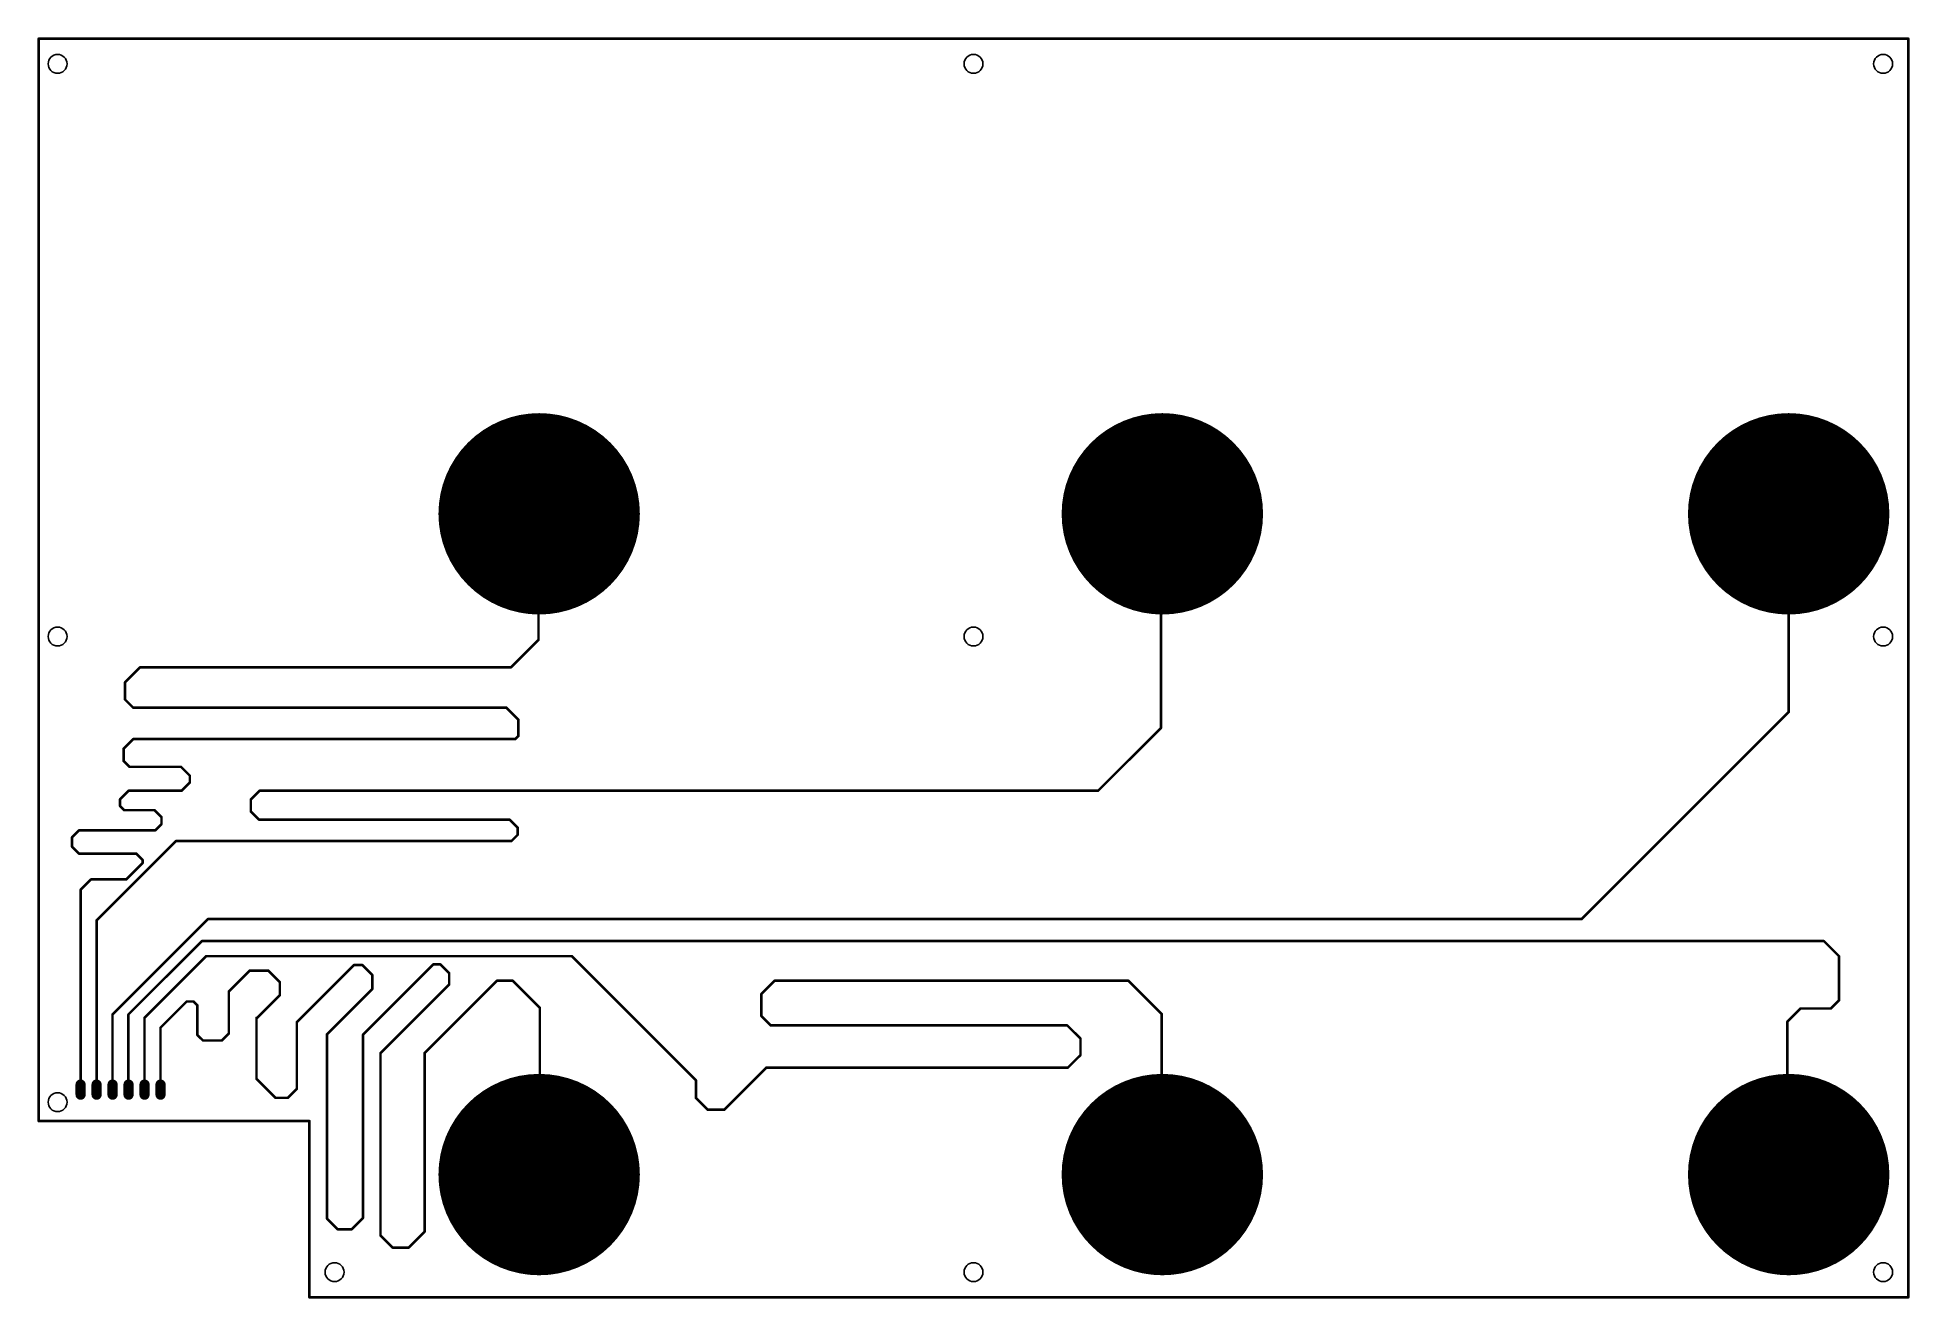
# Model space of a CAD drawing. Extents: x 0 to 297, y 0 to 200.
import ezdxf

# ---------------------------------------------------------------- set-up
doc = ezdxf.new("R2010")
doc.units = 0
for name, color, linetype in [('16', 175, 'CONTINUOUS'), ('17', 82, 'CONTINUOUS'), ('20', 7, 'CONTINUOUS')]:
    doc.layers.add(name, color=color, linetype=linetype)

# ---------------------------------------------------------------- blocks, each defined once
blk = doc.blocks.new('PIE')
at = {"const_width": 0.5}
blk.add_lwpolyline([(0, -0.25, 1), (0, 0.25, 1), (0, -0.25)], format="xyb", dxfattribs=at)
blk = doc.blocks.new('LONGP100')
at = {"const_width": 1}
blk.add_lwpolyline([(-0.5, 0), (0.5, 0)], dxfattribs=at)
at = {"const_width": 0.5}
for points in [[(-0.5, 0.25, 1), (-0.5, -0.25)], [(0.5, -0.25, 1), (0.5, 0.25)]]:
    blk.add_lwpolyline(points, format="xyb", dxfattribs=at)

msp = doc.modelspace()

# ---------------------------------------------------------------- linework, layer by layer
at = {"layer": '16', "const_width": 0.4064}
for points in [[(0, 28), (0, 200)], [(0, 200), (297, 200)], [(297, 200), (297, 0)], [(79.4, 124.4), (79.4, 104.5)], [(178.3, 124.4), (178.3, 90.5)], [(278, 124.5), (278, 93)], [(79.4, 104.5), (75, 100.1)], [(16.1, 100.1), (13.7, 97.7)], [(75, 100.1), (16.1, 100.1)], [(13.7, 97.7), (13.7, 95)], [(13.7, 95), (15, 93.7)], [(15, 93.7), (74.3, 93.7)], [(74.3, 93.7), (76.2, 91.8)], [(278, 93), (245.1, 60.1)], [(76.2, 89.2), (75.7, 88.7)], [(76.2, 91.8), (76.2, 89.2)], [(178.3, 90.5), (168.3, 80.5)], [(15, 88.7), (13.5, 87.2)], [(13.5, 87.2), (13.5, 85.2)], [(75.7, 88.7), (15, 88.7)], [(13.5, 85.2), (14.4, 84.3)], [(14.4, 84.3), (22.6, 84.3)], [(22.6, 84.3), (24, 82.9)], [(14.3, 80.5), (12.9, 79.1)], [(22.7, 80.5), (14.3, 80.5)], [(24, 81.8), (22.7, 80.5)], [(24, 82.9), (24, 81.8)], [(35.1, 80.5), (33.7, 79.1)], [(168.3, 80.5), (35.1, 80.5)], [(12.9, 79.1), (12.9, 78.1)], [(12.9, 78.1), (13.6, 77.4)], [(13.6, 77.4), (18.4, 77.4)], [(18.4, 77.4), (19.5, 76.3)], [(33.7, 79.1), (33.7, 77.2)], [(33.7, 77.2), (35, 75.9)], [(6.4, 74.2), (5.3, 73.1)], [(18.5, 74.2), (6.4, 74.2)], [(19.5, 75.2), (18.5, 74.2)], [(19.5, 76.3), (19.5, 75.2)], [(35, 75.9), (74.8, 75.9)], [(74.8, 75.9), (76.1, 74.6)], [(76.1, 74.6), (76.1, 73.5)], [(5.3, 73.1), (5.3, 71.6)], [(5.3, 71.6), (6.4, 70.5)], [(21.8, 72.5), (9.2, 59.9)], [(75.1, 72.5), (21.8, 72.5)], [(76.1, 73.5), (75.1, 72.5)], [(6.4, 70.5), (15.5, 70.5)], [(16.5, 69), (13.9, 66.4)], [(15.5, 70.5), (16.5, 69.5)], [(16.5, 69.5), (16.5, 69)], [(8.3, 66.4), (6.67, 64.77)], [(13.9, 66.4), (8.3, 66.4)], [(6.67, 64.77), (6.67, 32.99)], [(9.2, 59.9), (9.2, 33)], [(26.9, 60.1), (11.72, 44.92)], [(245.1, 60.1), (26.9, 60.1)], [(25.9, 56.6), (14.25, 44.95)], [(283.6, 56.6), (25.9, 56.6)], [(286, 54.2), (283.6, 56.6)], [(26.6, 54.2), (16.8, 44.4)], [(84.7, 54.2), (26.6, 54.2)], [(104.4, 34.5), (84.7, 54.2)], [(286, 47.2), (286, 54.2)], [(33.5, 51.9), (30.2, 48.6)], [(36.5, 51.9), (33.5, 51.9)], [(38.3, 50.1), (36.5, 51.9)], [(50.1, 52.8), (41, 43.7)], [(51.4, 52.8), (50.1, 52.8)], [(53, 51.2), (51.4, 52.8)], [(62.7, 52.9), (51.5, 41.7)], [(53, 49), (53, 51.2)], [(63.8, 52.9), (62.7, 52.9)], [(65.2, 51.5), (63.8, 52.9)], [(65.2, 49.7), (65.2, 51.5)], [(30.2, 48.6), (30.2, 41.9)], [(34.6, 44.3), (38.3, 48)], [(38.3, 48), (38.3, 50.1)], [(45.8, 41.8), (53, 49)], [(54.3, 38.8), (65.2, 49.7)], [(72.8, 50.3), (61.3, 38.8)], [(75.3, 50.3), (72.8, 50.3)], [(79.6, 46), (75.3, 50.3)], [(116.9, 50.3), (114.8, 48.2)], [(114.8, 48.2), (114.8, 44.7)], [(173.1, 50.3), (116.9, 50.3)], [(178.4, 45), (173.1, 50.3)], [(11.72, 44.92), (11.72, 32.96)], [(14.25, 44.95), (14.25, 33.01)], [(23.5, 47), (19.35, 42.85)], [(24.6, 47), (23.5, 47)], [(25.2, 46.4), (24.6, 47)], [(25.2, 41.7), (25.2, 46.4)], [(79.6, 19.4), (79.6, 46)], [(114.8, 44.7), (116.3, 43.2)], [(178.4, 19.5), (178.4, 45)], [(277.8, 43.8), (279.9, 45.9)], [(279.9, 45.9), (284.7, 45.9)], [(284.7, 45.9), (286, 47.2)], [(16.8, 44.4), (16.8, 33)], [(19.35, 42.85), (19.35, 32.97)], [(26.1, 40.8), (25.2, 41.7)], [(30.2, 41.9), (29.1, 40.8)], [(34.6, 44.3), (34.6, 44.4)], [(34.6, 34.7), (34.6, 44.3)], [(41, 43.7), (41, 33.1)], [(45.8, 12.5), (45.8, 41.8)], [(51.5, 41.7), (51.5, 12.6)], [(116.3, 43.2), (163.4, 43.2)], [(163.4, 43.2), (165.5, 41.1)], [(277.8, 20.5), (277.8, 43.8)], [(29.1, 40.8), (26.1, 40.8)], [(54.3, 9.8), (54.3, 38.8)], [(61.3, 38.8), (61.3, 10.4)], [(165.5, 38.5), (163.5, 36.5)], [(165.5, 41.1), (165.5, 38.5)], [(115.6, 36.5), (108.9, 29.8)], [(163.5, 36.5), (115.6, 36.5)], [(37.6, 31.7), (34.6, 34.7)], [(41, 33.1), (39.6, 31.7)], [(104.4, 31.7), (104.4, 34.5)], [(39.6, 31.7), (37.6, 31.7)], [(106.3, 29.8), (104.4, 31.7)], [(108.9, 29.8), (106.3, 29.8)], [(43, 28), (0, 28)], [(43, 0), (43, 28)], [(47.5, 10.8), (45.8, 12.5)], [(51.5, 12.6), (49.7, 10.8)], [(49.7, 10.8), (47.5, 10.8)], [(56.2, 7.9), (54.3, 9.8)], [(61.3, 10.4), (58.8, 7.9)], [(58.8, 7.9), (56.2, 7.9)], [(297, 0), (43, 0)]]:
    msp.add_lwpolyline(points, dxfattribs=at)
at = {"layer": '16', "const_width": 0.2032}
for points in [[(0.1016, 200, 1), (-0.1016, 200)], [(0, 200.1016, 1), (0, 199.8984)], [(297.1016, 200, 1), (296.8984, 200)], [(297, 199.8984, 1), (297, 200.1016)], [(79.5016, 124.4, 1), (79.2984, 124.4)], [(178.4016, 124.4, 1), (178.1984, 124.4)], [(278.1016, 124.5, 1), (277.8984, 124.5)], [(79.2984, 104.5, 1), (79.5016, 104.5)], [(79.4718, 104.4282, 1), (79.3282, 104.5718)], [(16.1, 100.2016, 1), (16.1, 99.9984)], [(16.1718, 100.0282, 1), (16.0282, 100.1718)], [(74.9282, 100.1718, 1), (75.0718, 100.0282)], [(75, 99.9984, 1), (75, 100.2016)], [(13.8016, 97.7, 1), (13.5984, 97.7)], [(13.6282, 97.7718, 1), (13.7718, 97.6282)], [(13.7718, 95.0718, 1), (13.6282, 94.9282)], [(13.5984, 95, 1), (13.8016, 95)], [(15, 93.8016, 1), (15, 93.5984)], [(14.9282, 93.6282, 1), (15.0718, 93.7718)], [(74.3718, 93.7718, 1), (74.2282, 93.6282)], [(74.3, 93.5984, 1), (74.3, 93.8016)], [(277.8984, 93, 1), (278.1016, 93)], [(278.0718, 92.9282, 1), (277.9282, 93.0718)], [(76.3016, 91.8, 1), (76.0984, 91.8)], [(76.0984, 89.2, 1), (76.3016, 89.2)], [(76.1282, 91.7282, 1), (76.2718, 91.8718)], [(76.2718, 89.1282, 1), (76.1282, 89.2718)], [(178.1984, 90.5, 1), (178.4016, 90.5)], [(178.3718, 90.4282, 1), (178.2282, 90.5718)], [(13.6016, 87.2, 1), (13.3984, 87.2)], [(13.4282, 87.2718, 1), (13.5718, 87.1282)], [(15, 88.8016, 1), (15, 88.5984)], [(15.0718, 88.6282, 1), (14.9282, 88.7718)], [(75.6282, 88.7718, 1), (75.7718, 88.6282)], [(75.7, 88.5984, 1), (75.7, 88.8016)], [(13.3984, 85.2, 1), (13.6016, 85.2)], [(13.5718, 85.2718, 1), (13.4282, 85.1282)], [(14.4, 84.4016, 1), (14.4, 84.1984)], [(14.3282, 84.2282, 1), (14.4718, 84.3718)], [(22.6718, 84.3718, 1), (22.5282, 84.2282)], [(22.6, 84.1984, 1), (22.6, 84.4016)], [(14.3, 80.6016, 1), (14.3, 80.3984)], [(14.3718, 80.4282, 1), (14.2282, 80.5718)], [(22.6282, 80.5718, 1), (22.7718, 80.4282)], [(22.7, 80.3984, 1), (22.7, 80.6016)], [(24.1016, 82.9, 1), (23.8984, 82.9)], [(23.8984, 81.8, 1), (24.1016, 81.8)], [(23.9282, 82.8282, 1), (24.0718, 82.9718)], [(24.0718, 81.7282, 1), (23.9282, 81.8718)], [(35.1, 80.6016, 1), (35.1, 80.3984)], [(35.1718, 80.4282, 1), (35.0282, 80.5718)], [(168.2282, 80.5718, 1), (168.3718, 80.4282)], [(168.3, 80.3984, 1), (168.3, 80.6016)], [(13.0016, 79.1, 1), (12.7984, 79.1)], [(12.7984, 78.1, 1), (13.0016, 78.1)], [(12.8282, 79.1718, 1), (12.9718, 79.0282)], [(12.9718, 78.1718, 1), (12.8282, 78.0282)], [(13.6, 77.5016, 1), (13.6, 77.2984)], [(13.5282, 77.3282, 1), (13.6718, 77.4718)], [(18.4718, 77.4718, 1), (18.3282, 77.3282)], [(18.4, 77.2984, 1), (18.4, 77.5016)], [(33.8016, 79.1, 1), (33.5984, 79.1)], [(33.6282, 79.1718, 1), (33.7718, 79.0282)], [(33.7718, 77.2718, 1), (33.6282, 77.1282)], [(6.4, 74.3016, 1), (6.4, 74.0984)], [(6.4718, 74.1282, 1), (6.3282, 74.2718)], [(18.4282, 74.2718, 1), (18.5718, 74.1282)], [(18.5, 74.0984, 1), (18.5, 74.3016)], [(19.6016, 76.3, 1), (19.3984, 76.3)], [(19.3984, 75.2, 1), (19.6016, 75.2)], [(19.4282, 76.2282, 1), (19.5718, 76.3718)], [(19.5718, 75.1282, 1), (19.4282, 75.2718)], [(33.5984, 77.2, 1), (33.8016, 77.2)], [(35, 76.0016, 1), (35, 75.7984)], [(34.9282, 75.8282, 1), (35.0718, 75.9718)], [(74.8718, 75.9718, 1), (74.7282, 75.8282)], [(74.8, 75.7984, 1), (74.8, 76.0016)], [(76.2016, 74.6, 1), (75.9984, 74.6)], [(76.0282, 74.5282, 1), (76.1718, 74.6718)], [(5.4016, 73.1, 1), (5.1984, 73.1)], [(5.1984, 71.6, 1), (5.4016, 71.6)], [(5.2282, 73.1718, 1), (5.3718, 73.0282)], [(5.3718, 71.6718, 1), (5.2282, 71.5282)], [(21.8, 72.6016, 1), (21.8, 72.3984)], [(21.8718, 72.4282, 1), (21.7282, 72.5718)], [(75.0282, 72.5718, 1), (75.1718, 72.4282)], [(75.1, 72.3984, 1), (75.1, 72.6016)], [(75.9984, 73.5, 1), (76.2016, 73.5)], [(76.1718, 73.4282, 1), (76.0282, 73.5718)], [(6.4, 70.6016, 1), (6.4, 70.3984)], [(6.3282, 70.4282, 1), (6.4718, 70.5718)], [(15.5718, 70.5718, 1), (15.4282, 70.4282)], [(15.5, 70.3984, 1), (15.5, 70.6016)], [(16.6016, 69.5, 1), (16.3984, 69.5)], [(16.3984, 69, 1), (16.6016, 69)], [(16.4282, 69.4282, 1), (16.5718, 69.5718)], [(16.5718, 68.9282, 1), (16.4282, 69.0718)], [(8.3, 66.5016, 1), (8.3, 66.2984)], [(8.3718, 66.3282, 1), (8.2282, 66.4718)], [(13.8282, 66.4718, 1), (13.9718, 66.3282)], [(13.9, 66.2984, 1), (13.9, 66.5016)], [(6.7716, 64.77, 1), (6.5684, 64.77)], [(6.5982, 64.8418, 1), (6.7418, 64.6982)], [(9.3016, 59.9, 1), (9.0984, 59.9)], [(9.1282, 59.9718, 1), (9.2718, 59.8282)], [(26.9, 60.2016, 1), (26.9, 59.9984)], [(26.9718, 60.0282, 1), (26.8282, 60.1718)], [(245.0282, 60.1718, 1), (245.1718, 60.0282)], [(245.1, 59.9984, 1), (245.1, 60.2016)], [(25.9, 56.7016, 1), (25.9, 56.4984)], [(25.9718, 56.5282, 1), (25.8282, 56.6718)], [(283.6718, 56.6718, 1), (283.5282, 56.5282)], [(283.6, 56.4984, 1), (283.6, 56.7016)], [(26.6, 54.3016, 1), (26.6, 54.0984)], [(26.6718, 54.1282, 1), (26.5282, 54.2718)], [(84.7718, 54.2718, 1), (84.6282, 54.1282)], [(84.7, 54.0984, 1), (84.7, 54.3016)], [(286.1016, 54.2, 1), (285.8984, 54.2)], [(285.9282, 54.1282, 1), (286.0718, 54.2718)], [(33.5, 52.0016, 1), (33.5, 51.7984)], [(33.5718, 51.8282, 1), (33.4282, 51.9718)], [(36.5718, 51.9718, 1), (36.4282, 51.8282)], [(36.5, 51.7984, 1), (36.5, 52.0016)], [(50.1, 52.9016, 1), (50.1, 52.6984)], [(50.1718, 52.7282, 1), (50.0282, 52.8718)], [(51.4718, 52.8718, 1), (51.3282, 52.7282)], [(51.4, 52.6984, 1), (51.4, 52.9016)], [(53.1016, 51.2, 1), (52.8984, 51.2)], [(52.9282, 51.1282, 1), (53.0718, 51.2718)], [(62.7, 53.0016, 1), (62.7, 52.7984)], [(62.7718, 52.8282, 1), (62.6282, 52.9718)], [(63.8718, 52.9718, 1), (63.7282, 52.8282)], [(63.8, 52.7984, 1), (63.8, 53.0016)], [(65.3016, 51.5, 1), (65.0984, 51.5)], [(65.1282, 51.4282, 1), (65.2718, 51.5718)], [(30.3016, 48.6, 1), (30.0984, 48.6)], [(30.1282, 48.6718, 1), (30.2718, 48.5282)], [(38.4016, 50.1, 1), (38.1984, 50.1)], [(38.1984, 48, 1), (38.4016, 48)], [(38.2282, 50.0282, 1), (38.3718, 50.1718)], [(38.3718, 47.9282, 1), (38.2282, 48.0718)], [(52.8984, 49, 1), (53.1016, 49)], [(53.0718, 48.9282, 1), (52.9282, 49.0718)], [(65.0984, 49.7, 1), (65.3016, 49.7)], [(65.2718, 49.6282, 1), (65.1282, 49.7718)], [(72.8, 50.4016, 1), (72.8, 50.1984)], [(72.8718, 50.2282, 1), (72.7282, 50.3718)], [(75.3718, 50.3718, 1), (75.2282, 50.2282)], [(75.3, 50.1984, 1), (75.3, 50.4016)], [(114.9016, 48.2, 1), (114.6984, 48.2)], [(114.7282, 48.2718, 1), (114.8718, 48.1282)], [(116.9, 50.4016, 1), (116.9, 50.1984)], [(116.9718, 50.2282, 1), (116.8282, 50.3718)], [(173.1718, 50.3718, 1), (173.0282, 50.2282)], [(173.1, 50.1984, 1), (173.1, 50.4016)], [(11.8216, 44.92, 1), (11.6184, 44.92)], [(11.6482, 44.9918, 1), (11.7918, 44.8482)], [(14.3516, 44.95, 1), (14.1484, 44.95)], [(14.1782, 45.0218, 1), (14.3218, 44.8782)], [(23.5, 47.1016, 1), (23.5, 46.8984)], [(23.5718, 46.9282, 1), (23.4282, 47.0718)], [(24.6718, 47.0718, 1), (24.5282, 46.9282)], [(24.6, 46.8984, 1), (24.6, 47.1016)], [(25.3016, 46.4, 1), (25.0984, 46.4)], [(25.1282, 46.3282, 1), (25.2718, 46.4718)], [(79.7016, 46, 1), (79.4984, 46)], [(79.5282, 45.9282, 1), (79.6718, 46.0718)], [(114.6984, 44.7, 1), (114.9016, 44.7)], [(114.8718, 44.7718, 1), (114.7282, 44.6282)], [(178.5016, 45, 1), (178.2984, 45)], [(178.3282, 44.9282, 1), (178.4718, 45.0718)], [(279.9, 46.0016, 1), (279.9, 45.7984)], [(279.9718, 45.8282, 1), (279.8282, 45.9718)], [(284.6282, 45.9718, 1), (284.7718, 45.8282)], [(284.7, 45.7984, 1), (284.7, 46.0016)], [(285.8984, 47.2, 1), (286.1016, 47.2)], [(286.0718, 47.1282, 1), (285.9282, 47.2718)], [(16.9016, 44.4, 1), (16.6984, 44.4)], [(16.7282, 44.4718, 1), (16.8718, 44.3282)], [(19.4516, 42.85, 1), (19.2484, 42.85)], [(19.2782, 42.9218, 1), (19.4218, 42.7782)], [(25.0984, 41.7, 1), (25.3016, 41.7)], [(25.2718, 41.7718, 1), (25.1282, 41.6282)], [(30.0984, 41.9, 1), (30.3016, 41.9)], [(30.2718, 41.8282, 1), (30.1282, 41.9718)], [(34.7016, 44.4, 1), (34.4984, 44.4)], [(34.7016, 44.3, 1), (34.4984, 44.3)], [(34.4984, 44.3, 1), (34.7016, 44.3)], [(34.5282, 44.3718, 1), (34.6718, 44.2282)], [(41.1016, 43.7, 1), (40.8984, 43.7)], [(40.9282, 43.7718, 1), (41.0718, 43.6282)], [(45.9016, 41.8, 1), (45.6984, 41.8)], [(45.7282, 41.8718, 1), (45.8718, 41.7282)], [(51.6016, 41.7, 1), (51.3984, 41.7)], [(51.4282, 41.7718, 1), (51.5718, 41.6282)], [(116.3, 43.3016, 1), (116.3, 43.0984)], [(116.2282, 43.1282, 1), (116.3718, 43.2718)], [(163.4718, 43.2718, 1), (163.3282, 43.1282)], [(163.4, 43.0984, 1), (163.4, 43.3016)], [(277.9016, 43.8, 1), (277.6984, 43.8)], [(277.7282, 43.8718, 1), (277.8718, 43.7282)], [(26.1, 40.9016, 1), (26.1, 40.6984)], [(26.0282, 40.7282, 1), (26.1718, 40.8718)], [(29.0282, 40.8718, 1), (29.1718, 40.7282)], [(29.1, 40.6984, 1), (29.1, 40.9016)], [(54.4016, 38.8, 1), (54.1984, 38.8)], [(54.2282, 38.8718, 1), (54.3718, 38.7282)], [(61.4016, 38.8, 1), (61.1984, 38.8)], [(61.2282, 38.8718, 1), (61.3718, 38.7282)], [(165.6016, 41.1, 1), (165.3984, 41.1)], [(165.4282, 41.0282, 1), (165.5718, 41.1718)], [(165.5718, 38.4282, 1), (165.4282, 38.5718)], [(115.6, 36.6016, 1), (115.6, 36.3984)], [(115.6718, 36.4282, 1), (115.5282, 36.5718)], [(163.4282, 36.5718, 1), (163.5718, 36.4282)], [(163.5, 36.3984, 1), (163.5, 36.6016)], [(165.3984, 38.5, 1), (165.6016, 38.5)], [(6.5684, 32.99, 1), (6.7716, 32.99)], [(9.0984, 33, 1), (9.3016, 33)], [(11.6184, 32.96, 1), (11.8216, 32.96)], [(14.1484, 33.01, 1), (14.3516, 33.01)], [(16.6984, 33, 1), (16.9016, 33)], [(19.2484, 32.97, 1), (19.4516, 32.97)], [(34.4984, 34.7, 1), (34.7016, 34.7)], [(34.6718, 34.7718, 1), (34.5282, 34.6282)], [(40.8984, 33.1, 1), (41.1016, 33.1)], [(41.0718, 33.0282, 1), (40.9282, 33.1718)], [(104.5016, 34.5, 1), (104.2984, 34.5)], [(104.3282, 34.4282, 1), (104.4718, 34.5718)], [(37.6, 31.8016, 1), (37.6, 31.5984)], [(37.5282, 31.6282, 1), (37.6718, 31.7718)], [(39.5282, 31.7718, 1), (39.6718, 31.6282)], [(39.6, 31.5984, 1), (39.6, 31.8016)], [(104.2984, 31.7, 1), (104.5016, 31.7)], [(104.4718, 31.7718, 1), (104.3282, 31.6282)], [(106.3, 29.9016, 1), (106.3, 29.6984)], [(106.2282, 29.7282, 1), (106.3718, 29.8718)], [(108.8282, 29.8718, 1), (108.9718, 29.7282)], [(108.9, 29.6984, 1), (108.9, 29.9016)], [(0, 28.1016, 1), (0, 27.8984)], [(-0.1016, 28, 1), (0.1016, 28)], [(43.1016, 28, 1), (42.8984, 28)], [(43, 27.8984, 1), (43, 28.1016)], [(79.4984, 19.4, 1), (79.7016, 19.4)], [(178.2984, 19.5, 1), (178.5016, 19.5)], [(277.6984, 20.5, 1), (277.9016, 20.5)], [(45.6984, 12.5, 1), (45.9016, 12.5)], [(45.8718, 12.5718, 1), (45.7282, 12.4282)], [(51.3984, 12.6, 1), (51.6016, 12.6)], [(51.5718, 12.5282, 1), (51.4282, 12.6718)], [(47.5, 10.9016, 1), (47.5, 10.6984)], [(47.4282, 10.7282, 1), (47.5718, 10.8718)], [(49.6282, 10.8718, 1), (49.7718, 10.7282)], [(49.7, 10.6984, 1), (49.7, 10.9016)], [(54.1984, 9.8, 1), (54.4016, 9.8)], [(54.3718, 9.8718, 1), (54.2282, 9.7282)], [(61.1984, 10.4, 1), (61.4016, 10.4)], [(61.3718, 10.3282, 1), (61.2282, 10.4718)], [(56.2, 8.0016, 1), (56.2, 7.7984)], [(56.1282, 7.8282, 1), (56.2718, 7.9718)], [(58.7282, 7.9718, 1), (58.8718, 7.8282)], [(58.8, 7.7984, 1), (58.8, 8.0016)], [(43, 0.1016, 1), (43, -0.1016)], [(42.8984, 0, 1), (43.1016, 0)], [(296.8984, 0, 1), (297.1016, 0)], [(297, -0.1016, 1), (297, 0.1016)]]:
    msp.add_lwpolyline(points, format="xyb", dxfattribs=at)
at = {"layer": '20', "const_width": 0.4064}
for points in [[(0, 28), (0, 200)], [(0, 200), (297, 200)], [(297, 200), (297, 0)], [(43, 28), (0, 28)], [(43, 28), (43, 0)], [(297, 0), (43, 0)]]:
    msp.add_lwpolyline(points, dxfattribs=at)
at = {"layer": '20', "const_width": 0.2032}
for points in [[(0.1016, 200, 1), (-0.1016, 200)], [(0, 200.1016, 1), (0, 199.8984)], [(297.1016, 200, 1), (296.8984, 200)], [(297, 199.8984, 1), (297, 200.1016)], [(0, 28.1016, 1), (0, 27.8984)], [(-0.1016, 28, 1), (0.1016, 28)], [(43.1016, 28, 1), (42.8984, 28)], [(43, 27.8984, 1), (43, 28.1016)], [(43, 0.1016, 1), (43, -0.1016)], [(42.8984, 0, 1), (43.1016, 0)], [(296.8984, 0, 1), (297.1016, 0)], [(297, -0.1016, 1), (297, 0.1016)]]:
    msp.add_lwpolyline(points, format="xyb", dxfattribs=at)
at = {"layer": '20'}
for centre in [(3, 196), (148.5, 196), (293, 196), (3, 105), (148.5, 105), (293, 105), (3, 31), (47, 4), (148.5, 4), (293, 4)]:
    msp.add_circle(centre, 1.5, dxfattribs=at)

# ---------------------------------------------------------------- block references
at = {"layer": '16', "xscale": 32, "yscale": 32}
for p in [(79.5, 124.5), (178.5, 124.5), (278, 124.5), (79.5, 19.5), (178.5, 19.5), (278, 19.5)]:
    msp.add_blockref('PIE', p, dxfattribs=at)
at = {"layer": '17', "xscale": 1.616, "yscale": 1.616, "rotation": 270}
for p in [(6.65, 33), (6.65, 33), (9.19, 33), (9.19, 33), (11.73, 33), (11.73, 33), (14.27, 33), (14.27, 33), (16.81, 33), (16.81, 33), (19.35, 33), (19.35, 33)]:
    msp.add_blockref('LONGP100', p, dxfattribs=at)

doc.saveas('drawing.dxf')
